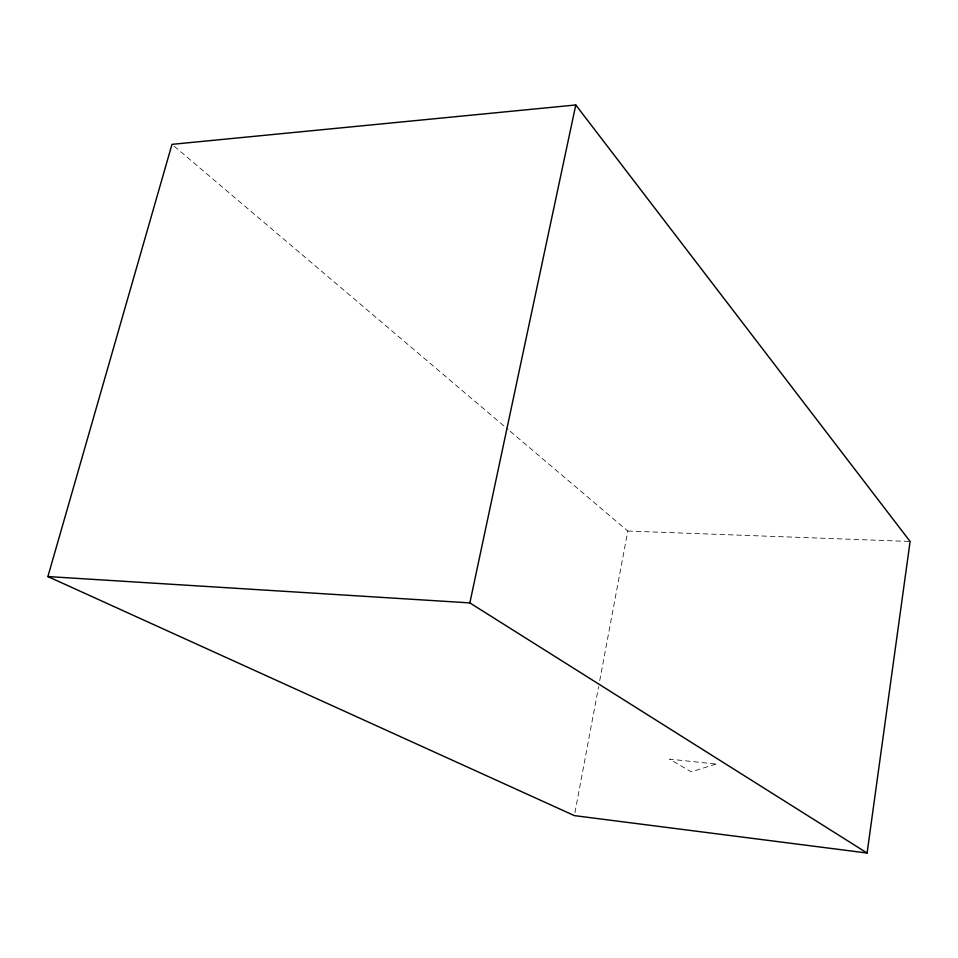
<?xml version="1.0" encoding="UTF-8"?>
<svg xmlns="http://www.w3.org/2000/svg" width="958" height="958" viewBox="0 0 958 958"><rect width="100%" height="100%" fill="white"/><g stroke="black" fill="none" stroke-linecap="round" stroke-linejoin="round"><path stroke-width="0.72" stroke-dasharray="4.79 3.59" d="M574.932 812.683L598.618 686.527M599.72 680.659L627.801 531.043L509.297 430.501M627.801 531.043L910.1 541.462M174.272 146.275L508.159 429.531M715.949 764.065L691.245 771.885L669.534 759.119L715.949 764.065"/><path stroke-width="1.44" d="M867.098 853.027L910.1 541.462L575.782 104.973L171.997 144.347L47.9 576.56L574.381 815.617L867.098 853.027L469.851 602.893L47.9 576.56M469.851 602.893L575.782 104.973"/></g></svg>
